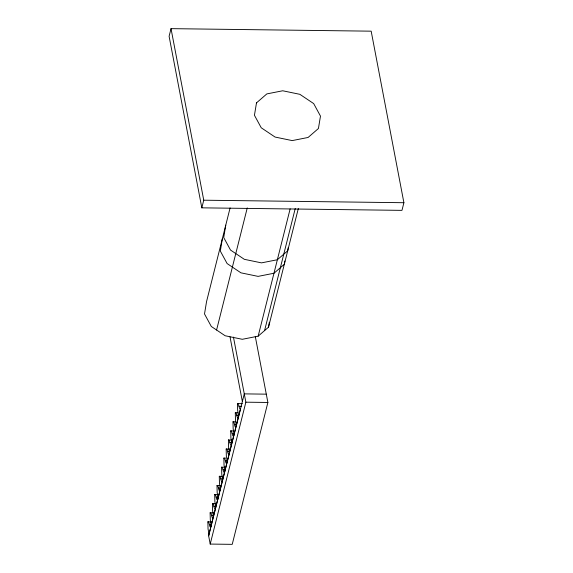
<?xml version="1.0" encoding="UTF-8"?>
<svg xmlns="http://www.w3.org/2000/svg" width="573" height="573" viewBox="0 0 573 573"><rect width="100%" height="100%" fill="white"/><g stroke="black" fill="none" stroke-linecap="round" stroke-linejoin="round"><path stroke-width="0.86" d="M207.863 521.831L208.049 529.094A7.363 1.612 -89.3 0 1 208.644 535.805L210.828 527.01L210.413 527.074A7.363 1.612 -89.3 0 1 209.346 524.417L208.694 522.204L207.863 521.831L211.387 521.874M210.119 512.778L210.305 520.048A7.363 1.612 -89.3 0 1 210.893 526.752L213.084 517.956L212.662 518.021A7.363 1.612 -89.3 0 1 211.602 515.371L210.943 513.15L210.119 512.778L213.643 512.821M212.418 503.674L212.604 510.937A7.363 1.612 -89.3 0 1 213.199 517.641L215.384 508.845L214.961 508.91A7.363 1.612 -89.3 0 1 213.901 506.26L213.249 504.039L212.418 503.674L215.942 503.71M214.689 494.578L214.875 501.841A7.363 1.612 -89.3 0 1 215.469 508.552L217.654 499.756L217.231 499.821A7.363 1.612 -89.3 0 1 216.171 497.163L215.52 494.95L214.689 494.578L218.213 494.621M216.995 485.503L217.181 492.766A7.363 1.612 -89.3 0 1 217.776 499.47L219.96 490.674L219.538 490.739A7.363 1.612 -89.3 0 1 218.478 488.089L217.819 485.875L216.995 485.503L220.519 485.546M219.287 476.292L219.473 483.555A7.363 1.612 -89.3 0 1 220.068 490.259L222.252 481.463L221.83 481.535A7.363 1.612 -89.3 0 1 220.77 478.878L220.111 476.664L219.287 476.292L222.811 476.335M221.586 467.181L221.772 474.444A7.363 1.612 -89.3 0 1 222.367 481.155L224.552 472.36L224.129 472.424A7.363 1.612 -89.3 0 1 223.069 469.767L222.417 467.554L221.586 467.181L225.11 467.224M223.857 458.092L224.043 465.355A7.363 1.612 -89.3 0 1 224.637 472.059L226.822 463.263L226.399 463.328A7.363 1.612 -89.3 0 1 225.339 460.678L224.688 458.457L223.857 458.092L225.619 458.114M226.163 449.01L226.349 456.28A7.363 1.612 -89.3 0 1 226.944 462.984L229.128 454.188L228.706 454.253A7.363 1.612 -89.3 0 1 227.646 451.603L226.994 449.382L226.163 449.01L229.687 449.053M228.412 439.985L228.591 447.248A7.363 1.612 -89.3 0 1 229.186 453.952L231.377 445.157L230.955 445.221A7.363 1.612 -89.3 0 1 229.895 442.571L229.236 440.351L228.412 439.985L231.929 440.021M230.711 430.875L230.898 438.137A7.363 1.612 -89.3 0 1 231.492 444.841L233.677 436.046L233.254 436.11A7.363 1.612 -89.3 0 1 232.194 433.46L231.542 431.247L230.711 430.875L233.354 430.903M232.982 421.778L233.168 429.048A7.363 1.612 -89.3 0 1 233.763 435.752L235.947 426.957L235.524 427.021A7.363 1.612 -89.3 0 1 234.464 424.371L233.813 422.151L232.982 421.778L235.625 421.814M235.288 412.703L235.474 419.966A7.363 1.612 -89.3 0 1 236.062 426.677L238.253 417.882L237.831 417.946A7.363 1.612 -89.3 0 1 236.771 415.289L236.112 413.076L235.288 412.703L237.931 412.732M222.367 238.662L220.319 251.06L227.123 263.566L240.947 272.834L258.094 276.379L273.966 273.249L284.315 264.289L284.86 260.98M225.762 225.153L223.714 237.544L230.518 250.057L244.342 259.325L261.489 262.871L277.361 259.741L287.71 250.781L288.255 247.472M230.095 207.913L206.559 301.577L204.511 313.968L211.315 326.481L225.139 335.749L242.286 339.295L258.158 336.165L268.508 327.204L269.324 322.241M171.026 28.65L169.099 36.292L201.825 207.841L401.974 210.363L403.901 202.72L371.175 31.171L171.026 28.65L203.752 200.199L201.825 207.841M216.58 330.012L247.257 207.906M258.158 336.165L290.139 208.887M255.293 336.494L267.877 402.461L232.23 544.35L210.212 544.071L245.867 402.189L233.447 337.089M264.568 330.614L295.245 208.508M268.508 327.204L298.318 208.543M237.953 403.607L237.53 403.679L237.415 405.548L237.716 410.941A7.363 1.612 -89.3 0 1 238.311 417.645L240.495 408.85L240.073 408.914A7.363 1.612 -89.3 0 1 239.013 406.264L237.953 403.607L242.358 403.664M239.013 406.264L241.656 406.293M236.771 415.289L238.533 415.31M234.464 424.371L236.226 424.392M232.194 433.46L233.956 433.482M229.895 442.571L231.657 442.592M227.646 451.603L229.408 451.624M225.339 460.678L227.101 460.699M223.069 469.767L224.831 469.788M220.77 478.878L222.532 478.899M218.478 488.089L220.24 488.11M216.171 497.163L217.933 497.185M213.901 506.26L215.663 506.281M211.602 515.371L213.364 515.385M209.346 524.417L211.108 524.438M203.752 200.199L403.901 202.72M266.295 394.16L244.284 393.88L208.629 535.769L210.212 544.071M245.867 402.189L267.877 402.461M230.024 336.867L242.358 401.523M256.489 102.875L254.441 115.273L261.238 127.779L275.061 137.047L292.209 140.593L308.088 137.463L318.43 128.502L320.479 116.104L313.682 103.591L299.858 94.323L282.711 90.778L266.832 93.908L256.489 102.875"/></g></svg>
